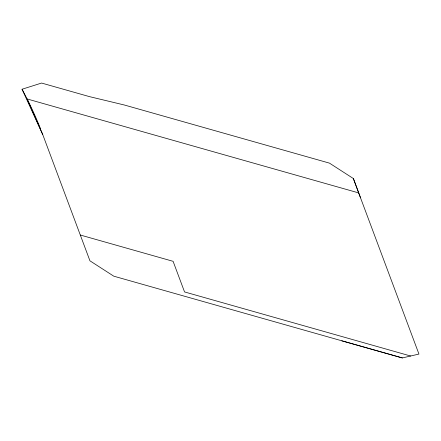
<?xml version="1.0" encoding="UTF-8"?>
<svg xmlns="http://www.w3.org/2000/svg" width="441" height="441" viewBox="0 0 441 441"><rect width="100%" height="100%" fill="white"/><g stroke="black" fill="none" stroke-linecap="round" stroke-linejoin="round"><path stroke-width="0.66" d="M353.302 178.495L418.95 354.068L402.302 357.949L113.789 276.182L89.947 260.824L42.733 134.544L22.05 89.236L41.581 83.051L89.517 96.64L124.323 104.997L329.46 163.131L353.445 178.583L360.54 197.849M341.803 340.805L402.401 357.927M358.698 192.921L27.088 98.944L42.733 134.544M80.301 235.02L173.093 261.32L184.542 291.931L410.626 356.008M22.05 89.236A1124.23 402.887 22.7 0 1 40.544 128.86"/></g></svg>
